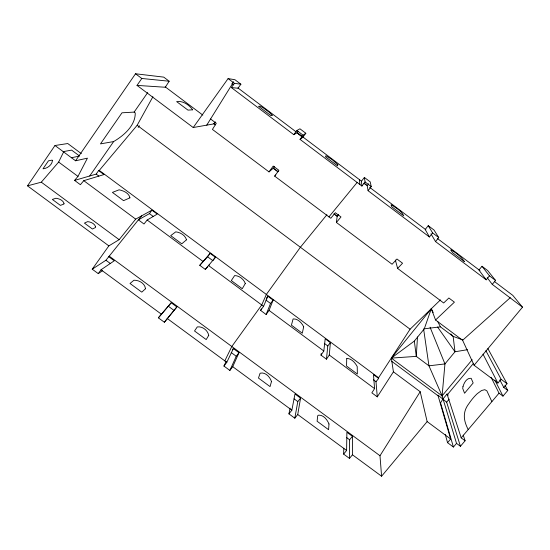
<?xml version="1.0" encoding="UTF-8"?>
<svg xmlns="http://www.w3.org/2000/svg" width="550" height="550" viewBox="0 0 550 550"><rect width="100%" height="100%" fill="white"/><g stroke="black" fill="none" stroke-linecap="round" stroke-linejoin="round"><path stroke-width="0.82" d="M349.484 458.397L349.614 439.78L352.426 436.336L346.892 432.252L346.603 450.484L343.64 454.107L349.484 458.397L352.447 454.788L352.426 436.336M343.64 454.107L343.784 448.25M417.478 336.944L416.288 356.379L428.952 365.819L442.097 395.876L456.527 443.382L460.433 446.284L465.107 440.777L463.237 435.139M329.278 355.046L330.385 342.636L325.194 338.786L323.819 351.003L321.001 355.156L326.466 359.205L329.278 355.046L374.578 388.63L371.855 392.831L377.279 396.853L393.415 371.821L391.332 358.091L431.296 308.743L433.194 312.517M485.87 350.694L501.091 379.273L497.888 383.061L474.093 365.262L462.619 340.278L435.559 320.004L431.296 308.743L424.297 328.811L414.336 341.076L391.332 358.091L442.097 395.876L444.95 363.928L430.052 327.202M326.466 359.205L327.772 345.936L330.385 342.636M321.001 355.156L321.2 353.519M435.559 320.004L454.403 302.163L448.869 298.004L443.664 302.981L397.616 268.421L402.552 263.216L396.976 259.022L392.074 264.254L336.394 222.461L337.178 216.349L338.635 214.493M297.736 414.521L300.568 398.111L294.986 393.999L291.851 410.19L288.929 413.868L294.814 418.192L297.736 414.521L346.603 450.484M294.814 418.192L297.791 401.603L300.568 398.111M288.929 413.868L290.084 408.134M261.291 308.866L260.618 310.413L266.131 314.497L269.06 310.399L273.109 300.121L267.877 296.237L266.337 298.251M266.131 314.497L270.538 303.476L273.109 300.121M260.618 310.413L263.56 306.322L267.877 296.237M226.167 361.412L223.933 366.059L229.866 370.425L232.732 366.692L238.982 352.715L233.351 348.569L232.451 349.752M229.866 370.425L236.252 356.263L238.982 352.715M223.933 366.059L226.799 362.326L233.351 348.569M224.812 360.869L231.811 346.507L261.724 304.968L266.358 294.442L300.396 247.259L326.906 214.72M151.917 210.162L149.435 213.627L138.387 219.842L143.99 223.994L147.159 220.028L157.231 214.108L151.917 210.162L135.685 219.134L119.151 239.676L108.852 245.877L27.5 185.852L41.312 182.181L58.644 162.058L63.738 151.69M74.58 180.4L96.174 174.109L98.615 170.596L103.964 174.57L83.772 180.675L80.383 184.697L74.58 180.4L77.976 176.385L87.436 158.159L75.57 160.786L54.972 145.509L27.5 185.852M98.615 170.596L99.268 170.411L137.156 125.29L152.907 96.738M139.363 125.737L138.153 127.476M206.745 125.146L232.43 83.799L233.791 84.831M352.447 454.788L381.597 476.231L379.988 455.737L420.186 391.717L393.415 371.821M169.18 81.221L165.296 87.258L137.019 85.394L141.804 78.478L169.18 81.221L163.728 77.124L135.52 73.769L75.57 160.786M377.279 396.853L376.001 381.714L378.641 378.455L378.572 377.747L410.08 329.209L440.467 299.894M137.019 85.394L193.215 127.531L214.032 123.86L215.373 121.894M89.705 175.993L113.644 141.563C123.805 135.596 135.499 125.593 135.238 112.922L134.124 112.104L121.997 112.805L100.478 143.887L113.644 141.563M134.124 112.104L147.696 92.579M102.493 270.738L98.264 273.632L92.228 269.197L108.852 245.877M193.215 127.531L228.106 78.581L234.953 79.736L240.886 84.212L238.006 88.227L231.351 87.567L234.389 83.318L240.886 84.212M92.228 269.197L105.93 260.253L141.57 215.882M233.399 84.748L232.079 83.751L233.516 81.744M98.264 273.632L101.028 269.775L114.269 260.789L108.556 256.575M210.567 118.993L216.281 123.289L212.424 129.415L269.032 171.903L273.219 166.059L278.891 170.314L274.67 176.131L330.804 218.268L335.356 212.733L340.979 216.961L336.394 222.461M269.032 171.903L273.178 168.286L274.581 166.375M158.366 317.838L171.215 302.761L176.88 306.941L164.354 322.238L158.366 317.838L171.215 302.761M231.351 87.567L293.81 134.681L296.904 130.508L299.936 128.803L305.821 133.244L302.892 137.191L300.032 139.377L361.928 186.065L365.076 181.961L364.361 177.444L361.391 181.335L361.928 186.065M297.99 131.436L297.014 132.756L293.81 134.681M207.597 256.774L210.121 253.364L215.394 257.276L212.864 260.679L207.597 256.774L199.753 265.313L205.308 269.424L207.467 266.929M164.354 322.238L176.88 306.941M300.032 139.377L303.126 135.204L305.821 133.244M205.308 269.424L215.394 257.276M199.753 265.313L210.121 253.364M429.426 236.981L425.212 229.494L428.237 225.672L432.63 232.946L429.426 236.981L368.087 190.712L367.214 185.728L368.706 183.789M368.087 190.712L371.243 186.615L370.191 181.851L364.361 177.444M486.221 279.819L478.94 270.043L482.013 266.276L489.473 275.846L486.221 279.819L435.531 241.587L438.742 237.559L434.019 230.038L428.237 225.672M328.941 216.872L357.246 182.298M474.093 365.262L522.5 307.189L492.277 284.391L495.536 280.424L487.747 270.607L482.013 266.276M442.097 395.876L472.196 359.693M448.277 395.127L447.054 394.027L443.011 398.881L440.543 402.882L453.42 447.047L456.527 443.382M447.294 394.776L473.557 363.254M381.597 476.231L427.144 421.589L420.186 391.717M460.433 446.284L446.655 402.181L449.192 399.142M453.42 447.047L447.562 442.702L450.656 439.031L437.896 395.079L446.655 402.181M465.107 440.777L461.189 437.869L499.036 393.168L491.088 377.293M499.036 393.168L502.982 396.124L507.781 390.466L503.828 387.502L507.031 383.721L487.864 348.556M208.546 265.678L209.626 264.433M274.67 176.131L275.77 175.037M462.619 340.278L510.276 297.667M71.452 157.733L78.787 156.214M63.216 151.628L71.61 150.116L79.599 156.049M467.534 349.69L454.994 351.766L444.95 363.928L428.952 365.819L423.596 328.879M54.972 145.509L67.746 143.536L81.324 153.622M424.297 328.811L440.399 326.844L453.138 336.38L462.688 339.886M391.332 358.091L416.288 356.379L414.336 341.076M232.079 83.751L232.43 83.799M109.23 256.142L379.988 455.737M105.93 260.253L110.371 263.526M168.541 306.377L174.206 310.551M231.254 352.584L236.252 356.263M294.078 398.867L297.791 401.603M346.541 437.518L349.614 439.78M101.028 269.775L161.178 314.036M167.166 318.443L226.799 362.326M232.732 366.692L291.851 410.19M41.312 182.181L119.151 239.676M99.268 170.411L378.572 377.747M378.641 378.455L373.484 374.626L374.578 388.63M96.174 174.109L98.842 176.089M149.435 213.627L153.416 216.576M265.966 300.08L270.538 303.476M324.534 343.537L327.772 345.936M373.422 379.803L376.001 381.714M427.144 421.589L450.656 439.031M147.159 220.028L202.812 261.284M208.354 265.396L263.56 306.322M269.06 310.399L323.819 351.003M58.644 162.058L77.976 176.385M83.772 180.675L135.685 219.134M391.834 361.391L438.116 395.828M137.156 125.29L410.08 329.209M135.52 73.769L141.804 78.478M501.091 379.273L507.031 383.721M165.158 86.817L202.812 115.094M213.764 123.324L215.133 124.355M274.01 168.575L278.121 171.655M335.644 214.864L337.707 216.411M214.032 123.86L215.38 124.877M273.178 168.286L277.867 171.799M333.857 213.854L337.178 216.349M228.106 78.581L234.389 83.318M296.904 130.508L303.126 135.204M365.076 181.961L371.243 186.615M432.63 232.946L438.742 237.559M489.473 275.846L495.536 280.424M237.889 87.924L295.928 131.718M297.296 132.749L301.386 135.843M302.754 136.868L361.481 181.184M364.217 183.253L366.272 184.807M369.696 187.385L425.851 229.762M437.491 238.549L479.951 270.586M494.333 281.442L512.82 295.391L522.5 307.189M302.239 136.696L297.014 132.756L302.019 136.861M363.976 183.288L367.214 185.728M450.766 333.912L453.138 336.38L454.994 351.766L437.587 327.023M487.211 277.709L492.277 284.391M430.987 233.853L435.531 241.587M504.976 385.213L507.781 390.466M499.847 379.954L503.828 387.502M483.01 354.124L497.888 383.061M494.828 380.091L502.982 396.124M437.745 321.564L440.399 326.844M491.865 401.631L486.901 390.899L484.818 389.689L481.594 390.5L477.221 393.711A21.23 7.177 -53.9 0 0 468.992 403.501C462.413 411.922 463.375 420.386 468.215 429.571M447.054 394.027L461.189 437.869M445.273 434.466L447.562 442.702M395.361 260.047L397.616 268.421M359.425 179.637L359.872 184.511M52.47 160.6C51.982 165.048 47.3 168.499 43.01 168.802L48.434 160.847L52.106 160.112L52.47 160.6M346.713 358.717L346.562 366.046L357.362 374.048L357.211 366.513C355.183 362.835 352.014 359.006 347.607 358.428L346.713 358.717M95.569 226.641L95.535 227.466L92.427 229.02L84.432 223.114L87.636 221.636C90.798 221.946 94.401 223.451 95.569 226.641M328.989 423.967L328.577 429.694L317.103 421.245L317.707 415.656L318.78 415.119C323.785 415.03 327.236 419.781 328.989 423.967M63.999 203.328L63.889 204.098L60.383 205.37L52.353 199.437L55.956 198.241C59.097 198.708 62.886 200.049 63.999 203.328M462.997 386.506L462.708 388.41L464.558 393.243L473.165 382.965L471.164 378.29C466.668 377.685 464.083 382.841 462.997 386.506M303.676 326.782L302.301 333.224L291.424 325.16L293.095 318.931C297.832 318.567 301.778 322.802 303.676 326.782M337.831 164.704L337.562 165.914L325.462 156.784L325.951 155.739L332.104 159.583L337.831 164.704M271.473 381.59L270.043 386.595L258.472 378.07L260.102 373.216C265.354 371.8 270.05 376.949 271.473 381.59M245.307 283.477L242.268 288.709L231.303 280.582L234.651 275.564C239.319 275.653 243.712 279.159 245.307 283.477M208.739 335.369L206.188 339.57L194.521 330.976L197.278 326.927C202.476 326.129 207.742 330.316 208.739 335.369M145.482 288.764L141.79 292.146L130.02 283.484L133.925 280.246C138.964 280.026 144.987 283.367 145.482 288.764M186.498 239.821L181.768 243.829L170.713 235.634L175.759 231.846C180.283 232.354 185.247 235.214 186.498 239.821M129.924 197.842L123.558 200.661L112.413 192.404L119.103 189.812C123.448 190.692 129.064 193.022 129.924 197.842M272.25 115.225L270.758 115.514L258.548 106.308L260.267 106.177L263.196 107.855L269.129 112.166L272.25 115.225M192.644 109.814L187.969 110.117L176.639 101.613C182.944 100.554 189.159 104.885 192.644 109.814M451.303 250.016L450.732 249.893L452.554 252.67L464.447 261.649C461.251 256.685 456.321 253.007 451.303 250.016M391.875 205.178L391.057 204.861L391.779 206.821L403.776 215.868C401.507 210.946 396.275 208.058 391.875 205.178"/></g></svg>
